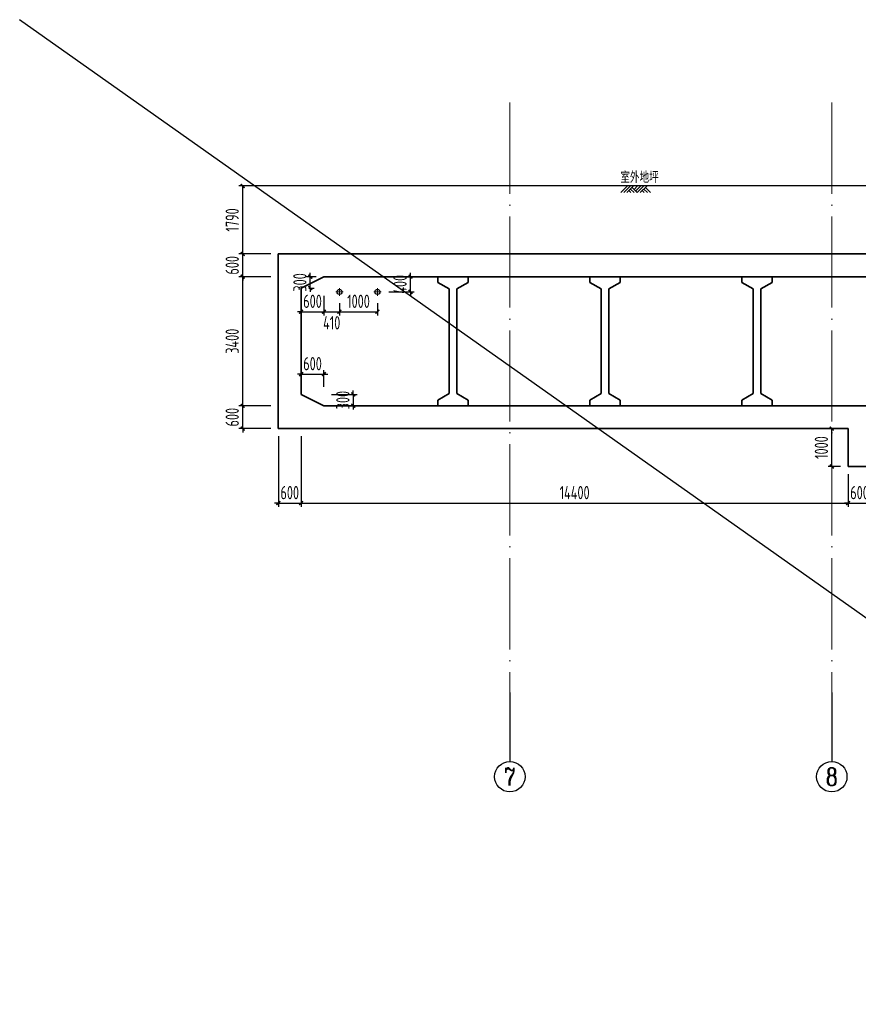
# Model space of a CAD drawing. Header units: millimetres. Extents: x -897614 to 191467, y -439928 to 101803.
# Drawn here: x -857773 to -835658, y -94119 to -68490 of the extents above; entities that cross this region are included whole.
import ezdxf
from ezdxf.enums import TextEntityAlignment as Align

# ---------------------------------------------------------------- set-up
doc = ezdxf.new("R2010")
doc.units = ezdxf.units.MM
doc.header["$LTSCALE"] = 1000
doc.linetypes.add('ACAD_ISO04W100', pattern=[30, 24, -3, 0, -3])
doc.linetypes.add('CENTER', pattern=[1.625, 1.25, -0.125, 0.125, -0.125])
for name, color, linetype in [('AXIS', 3, 'Continuous'), ('DIM_LEAD', 3, 'Continuous'), ('gps', 233, 'Continuous'), ('HC_ZP', 4, 'Continuous'), ('备注', 1, 'Continuous')]:
    doc.layers.add(name, color=color, linetype=linetype)
for name, color, linetype, lineweight in [('AXIS_TEXT', 7, 'Continuous', 18), ('DOTE', 8, 'ACAD_ISO04W100', 9), ('WALL', 6, 'Continuous', 30)]:
    doc.layers.add(name, color=color, linetype=linetype, lineweight=lineweight)
doc.styles.add('_TCH_AXIS', font='COMPLEX', dxfattribs={"bigfont": 'GBCBIG'})
doc.styles.add('COMPLEX', font='COMPLEX')
doc.styles.add('GPS', font='txt1.shx', dxfattribs={"width": 0.8, "bigfont": 'hztxt.shx'})
doc.styles.add('TSSD', font='tssdeng.shx', dxfattribs={"width": 0.7, "bigfont": 'tssdchn.shx'})
doc.dimstyles.new('TSD', dxfattribs={"dimtxt": 350, "dimasz": 100, "dimexe": 100, "dimexo": 200, "dimgap": 100, "dimtad": 1, "dimdec": 0, "dimzin": 0, "dimdsep": 46, "dimtxsty": 'TSSD', "dimblk": 'ARCHTICK', "dimcen": 0.09, "dimclrt": 7, "dimazin": 2, "dimtfac": 1, "dimtdec": 0, "dimtix": 1, "dimtmove": 2, "dimatfit": 3, "dimfxl": 0, "dimtolj": 1, "dimtzin": 0, "dimarcsym": 0})

# ---------------------------------------------------------------- blocks, each defined once
blk = doc.blocks.new('_axiso')
blk.add_circle((0, 0), 0.5)
at = {"layer": 'AXIS_TEXT', "style": 'COMPLEX', "width": 1.041667}
blk.add_attdef('A', text='', height=0.56, dxfattribs=at).set_placement((-0.25, -0.28), (0.25, -0.28), align=Align.FIT)
blk = doc.blocks.new('_ArchTick')
at = {"color": 0, "linetype": 'ByBlock', "const_width": 0.4}
blk.add_lwpolyline([(-0.5, -0.5), (0.5, 0.5)], dxfattribs=at)
blk = doc.blocks.new('*D340')
at = {"layer": 'Defpoints', "color": 0, "transparency": 16777216}
for p in [(-851897, -78665), (-850958, -78665, 0), (-850958, -79265, 0)]:
    blk.add_point(p, dxfattribs=at)
at = {"layer": 'DIM_LEAD', "color": 0, "lineweight": -2, "transparency": 16777216}
for p, q in [((-851158, -78665), (-851997, -78665)), ((-851897, -78665), (-851897, -78565)), ((-851897, -79265), (-851897, -78665)), ((-851158, -79265), (-851997, -79265)), ((-851897, -79265), (-851897, -79365))]:
    blk.add_line(p, q, dxfattribs=at)
at = {"layer": 'DIM_LEAD', "color": 0, "lineweight": -2, "transparency": 16777216, "xscale": 100, "yscale": 100, "zscale": 100}
for p, rotation in [((-851897, -78665), 270), ((-851897, -79265), 90)]:
    blk.add_blockref('_ArchTick', p, dxfattribs=dict(at, rotation=rotation))
at = {"layer": 'DIM_LEAD', "color": 7, "transparency": 16777216, "insert": (-852172, -78965), "char_height": 350, "attachment_point": 5, "rotation": 90, "style": 'TSSD'}
blk.add_mtext('\\A1;600', dxfattribs=at)
blk = doc.blocks.new('*D341')
at = {"layer": 'Defpoints', "color": 0, "transparency": 16777216}
for p in [(-851897, -75265), (-850958, -75265, 0), (-850958, -78665, 0)]:
    blk.add_point(p, dxfattribs=at)
at = {"layer": 'DIM_LEAD', "color": 0, "lineweight": -2, "transparency": 16777216}
for p, q in [((-851158, -75265), (-851997, -75265)), ((-851897, -78665), (-851897, -75265)), ((-851158, -78665), (-851997, -78665))]:
    blk.add_line(p, q, dxfattribs=at)
at = {"layer": 'DIM_LEAD', "color": 0, "lineweight": -2, "transparency": 16777216, "xscale": 100, "yscale": 100, "zscale": 100}
for p, rotation in [((-851897, -75265), 90), ((-851897, -78665), 270)]:
    blk.add_blockref('_ArchTick', p, dxfattribs=dict(at, rotation=rotation))
at = {"layer": 'DIM_LEAD', "color": 7, "transparency": 16777216, "insert": (-852172, -76965), "char_height": 350, "attachment_point": 5, "rotation": 90, "style": 'TSSD'}
blk.add_mtext('\\A1;3400', dxfattribs=at)
blk = doc.blocks.new('*D342')
at = {"layer": 'Defpoints', "color": 0, "transparency": 16777216}
for p in [(-851897, -74665), (-850958, -74665, 0), (-850958, -75265, 0)]:
    blk.add_point(p, dxfattribs=at)
at = {"layer": 'DIM_LEAD', "color": 0, "lineweight": -2, "transparency": 16777216}
for p, q in [((-851897, -74665), (-851897, -74565)), ((-851158, -74665), (-851997, -74665)), ((-851897, -75265), (-851897, -74665)), ((-851158, -75265), (-851997, -75265)), ((-851897, -75265), (-851897, -75365))]:
    blk.add_line(p, q, dxfattribs=at)
at = {"layer": 'DIM_LEAD', "color": 0, "lineweight": -2, "transparency": 16777216, "xscale": 100, "yscale": 100, "zscale": 100}
for p, rotation in [((-851897, -74665), 270), ((-851897, -75265), 90)]:
    blk.add_blockref('_ArchTick', p, dxfattribs=dict(at, rotation=rotation))
at = {"layer": 'DIM_LEAD', "color": 7, "transparency": 16777216, "insert": (-852172, -74965), "char_height": 350, "attachment_point": 5, "rotation": 90, "style": 'TSSD'}
blk.add_mtext('\\A1;600', dxfattribs=at)
blk = doc.blocks.new('*D343')
at = {"layer": 'Defpoints', "color": 0, "transparency": 16777216}
for p in [(-850958, -79265, 0), (-850358, -79265, 0), (-850358, -81227)]:
    blk.add_point(p, dxfattribs=at)
at = {"layer": 'DIM_LEAD', "color": 0, "lineweight": -2, "transparency": 16777216}
for p, q in [((-850958, -79465), (-850958, -81327)), ((-850358, -79465), (-850358, -81327)), ((-850958, -81227), (-851058, -81227)), ((-850958, -81227), (-850358, -81227)), ((-850358, -81227), (-850258, -81227))]:
    blk.add_line(p, q, dxfattribs=at)
at = {"layer": 'DIM_LEAD', "color": 0, "lineweight": -2, "transparency": 16777216, "xscale": 100, "yscale": 100, "zscale": 100}
blk.add_blockref('_ArchTick', (-850958, -81227), dxfattribs=at)
at = {"layer": 'DIM_LEAD', "color": 0, "lineweight": -2, "transparency": 16777216, "xscale": 100, "yscale": 100, "zscale": 100, "rotation": 180}
blk.add_blockref('_ArchTick', (-850358, -81227), dxfattribs=at)
at = {"layer": 'DIM_LEAD', "color": 7, "transparency": 16777216, "insert": (-850658, -80952), "char_height": 350, "attachment_point": 5, "style": 'TSSD'}
blk.add_mtext('\\A1;600', dxfattribs=at)
blk = doc.blocks.new('*D344')
at = {"layer": 'Defpoints', "color": 0, "transparency": 16777216}
for p in [(-850358, -79265, 0), (-835958, -80265, 0), (-835958, -81227)]:
    blk.add_point(p, dxfattribs=at)
at = {"layer": 'DIM_LEAD', "color": 0, "lineweight": -2, "transparency": 16777216}
for p, q in [((-850358, -79465), (-850358, -81327)), ((-835958, -80465), (-835958, -81327)), ((-850358, -81227), (-835958, -81227))]:
    blk.add_line(p, q, dxfattribs=at)
at = {"layer": 'DIM_LEAD', "color": 0, "lineweight": -2, "transparency": 16777216, "xscale": 100, "yscale": 100, "zscale": 100, "rotation": 180}
blk.add_blockref('_ArchTick', (-850358, -81227), dxfattribs=at)
at = {"layer": 'DIM_LEAD', "color": 0, "lineweight": -2, "transparency": 16777216, "xscale": 100, "yscale": 100, "zscale": 100}
blk.add_blockref('_ArchTick', (-835958, -81227), dxfattribs=at)
at = {"layer": 'DIM_LEAD', "color": 7, "transparency": 16777216, "insert": (-843158, -80952), "char_height": 350, "attachment_point": 5, "style": 'TSSD'}
blk.add_mtext('\\A1;14400', dxfattribs=at)
blk = doc.blocks.new('*D347')
at = {"layer": 'Defpoints', "color": 0, "transparency": 16777216}
for p in [(-851897, -72875), (-850958, -72875, 0), (-850958, -74665, 0)]:
    blk.add_point(p, dxfattribs=at)
at = {"layer": 'DIM_LEAD', "color": 0, "lineweight": -2, "transparency": 16777216}
for p, q in [((-851158, -72875), (-851997, -72875)), ((-851897, -74665), (-851897, -72875)), ((-851158, -74665), (-851997, -74665))]:
    blk.add_line(p, q, dxfattribs=at)
at = {"layer": 'DIM_LEAD', "color": 0, "lineweight": -2, "transparency": 16777216, "xscale": 100, "yscale": 100, "zscale": 100}
for p, rotation in [((-851897, -72875), 90), ((-851897, -74665), 270)]:
    blk.add_blockref('_ArchTick', p, dxfattribs=dict(at, rotation=rotation))
at = {"layer": 'DIM_LEAD', "color": 7, "transparency": 16777216, "insert": (-852172, -73770), "char_height": 350, "attachment_point": 5, "rotation": 90, "style": 'TSSD'}
blk.add_mtext('\\A1;1790', dxfattribs=at)
blk = doc.blocks.new('*D348')
at = {"layer": 'Defpoints', "color": 0, "transparency": 16777216}
for p in [(-835958, -80265, 0), (-835358, -80265, 0), (-835358, -81227)]:
    blk.add_point(p, dxfattribs=at)
at = {"layer": 'DIM_LEAD', "color": 0, "lineweight": -2, "transparency": 16777216}
for p, q in [((-835958, -80465), (-835958, -81327)), ((-835358, -80465), (-835358, -81327)), ((-835958, -81227), (-836058, -81227)), ((-835958, -81227), (-835358, -81227)), ((-835358, -81227), (-835258, -81227))]:
    blk.add_line(p, q, dxfattribs=at)
at = {"layer": 'DIM_LEAD', "color": 0, "lineweight": -2, "transparency": 16777216, "xscale": 100, "yscale": 100, "zscale": 100}
blk.add_blockref('_ArchTick', (-835958, -81227), dxfattribs=at)
at = {"layer": 'DIM_LEAD', "color": 0, "lineweight": -2, "transparency": 16777216, "xscale": 100, "yscale": 100, "zscale": 100, "rotation": 180}
blk.add_blockref('_ArchTick', (-835358, -81227), dxfattribs=at)
at = {"layer": 'DIM_LEAD', "color": 7, "transparency": 16777216, "insert": (-835658, -80952), "char_height": 350, "attachment_point": 5, "style": 'TSSD'}
blk.add_mtext('\\A1;600', dxfattribs=at)
blk = doc.blocks.new('*D350')
at = {"layer": 'Defpoints', "color": 0, "transparency": 16777216}
for p in [(-836388, -79265), (-835958, -79265, 0), (-835958, -80265, 0)]:
    blk.add_point(p, dxfattribs=at)
at = {"layer": 'DIM_LEAD', "color": 0, "lineweight": -2, "transparency": 16777216}
for p, q in [((-836158, -79265), (-836488, -79265)), ((-836388, -80265), (-836388, -79265)), ((-836158, -80265), (-836488, -80265))]:
    blk.add_line(p, q, dxfattribs=at)
at = {"layer": 'DIM_LEAD', "color": 0, "lineweight": -2, "transparency": 16777216, "xscale": 100, "yscale": 100, "zscale": 100}
for p, rotation in [((-836388, -79265), 90), ((-836388, -80265), 270)]:
    blk.add_blockref('_ArchTick', p, dxfattribs=dict(at, rotation=rotation))
at = {"layer": 'DIM_LEAD', "color": 7, "transparency": 16777216, "insert": (-836663, -79765), "char_height": 350, "attachment_point": 5, "rotation": 90, "style": 'TSSD'}
blk.add_mtext('\\A1;1000', dxfattribs=at)
blk = doc.blocks.new('*D856')
at = {"layer": 'Defpoints', "color": 0, "transparency": 16777216}
for p in [(-849758, -77831), (-850358, -78365, 0), (-849758, -78365, 0)]:
    blk.add_point(p, dxfattribs=at)
at = {"layer": 'DIM_LEAD', "color": 0, "lineweight": -2, "transparency": 16777216}
for p, q in [((-850358, -77831), (-850458, -77831)), ((-850358, -78165), (-850358, -77731)), ((-850358, -77831), (-849758, -77831)), ((-849758, -78165), (-849758, -77731)), ((-849758, -77831), (-849658, -77831))]:
    blk.add_line(p, q, dxfattribs=at)
at = {"layer": 'DIM_LEAD', "color": 0, "lineweight": -2, "transparency": 16777216, "xscale": 100, "yscale": 100, "zscale": 100}
blk.add_blockref('_ArchTick', (-850358, -77831), dxfattribs=at)
at = {"layer": 'DIM_LEAD', "color": 0, "lineweight": -2, "transparency": 16777216, "xscale": 100, "yscale": 100, "zscale": 100, "rotation": 180}
blk.add_blockref('_ArchTick', (-849758, -77831), dxfattribs=at)
at = {"layer": 'DIM_LEAD', "color": 7, "transparency": 16777216, "insert": (-850058, -77556), "char_height": 350, "attachment_point": 5, "style": 'TSSD'}
blk.add_mtext('\\A1;600', dxfattribs=at)
blk = doc.blocks.new('*D857')
at = {"layer": 'Defpoints', "color": 0, "transparency": 16777216}
for p in [(-849758, -78365, 0), (-849758, -78665, 0), (-848985, -78665)]:
    blk.add_point(p, dxfattribs=at)
at = {"layer": 'DIM_LEAD', "color": 0, "lineweight": -2, "transparency": 16777216}
for p, q in [((-849558, -78365), (-848885, -78365)), ((-848985, -78365), (-848985, -78265)), ((-848985, -78365), (-848985, -78665)), ((-849558, -78665), (-848885, -78665)), ((-848985, -78665), (-848985, -78765))]:
    blk.add_line(p, q, dxfattribs=at)
at = {"layer": 'DIM_LEAD', "color": 0, "lineweight": -2, "transparency": 16777216, "xscale": 100, "yscale": 100, "zscale": 100}
for p, rotation in [((-848985, -78365), 270), ((-848985, -78665), 90)]:
    blk.add_blockref('_ArchTick', p, dxfattribs=dict(at, rotation=rotation))
at = {"layer": 'DIM_LEAD', "color": 7, "transparency": 16777216, "insert": (-849260, -78515), "char_height": 350, "attachment_point": 5, "rotation": 90, "style": 'TSSD'}
blk.add_mtext('\\A1;300', dxfattribs=at)
blk = doc.blocks.new('*D858')
at = {"layer": 'Defpoints', "color": 0, "transparency": 16777216}
for p in [(-850358, -75565, 0), (-849758, -75565, 0), (-849758, -76188)]:
    blk.add_point(p, dxfattribs=at)
at = {"layer": 'DIM_LEAD', "color": 0, "lineweight": -2, "transparency": 16777216}
for p, q in [((-850358, -75765), (-850358, -76288)), ((-849758, -75765), (-849758, -76288)), ((-850358, -76188), (-850458, -76188)), ((-850358, -76188), (-849758, -76188)), ((-849758, -76188), (-849658, -76188))]:
    blk.add_line(p, q, dxfattribs=at)
at = {"layer": 'DIM_LEAD', "color": 0, "lineweight": -2, "transparency": 16777216, "xscale": 100, "yscale": 100, "zscale": 100}
blk.add_blockref('_ArchTick', (-850358, -76188), dxfattribs=at)
at = {"layer": 'DIM_LEAD', "color": 0, "lineweight": -2, "transparency": 16777216, "xscale": 100, "yscale": 100, "zscale": 100, "rotation": 180}
blk.add_blockref('_ArchTick', (-849758, -76188), dxfattribs=at)
at = {"layer": 'DIM_LEAD', "color": 7, "transparency": 16777216, "insert": (-850058, -75913), "char_height": 350, "attachment_point": 5, "style": 'TSSD'}
blk.add_mtext('\\A1;600', dxfattribs=at)
blk = doc.blocks.new('*D859')
at = {"layer": 'Defpoints', "color": 0, "transparency": 16777216}
for p in [(-850116, -75265), (-849758, -75265, 0), (-850358, -75565, 0)]:
    blk.add_point(p, dxfattribs=at)
at = {"layer": 'DIM_LEAD', "color": 0, "lineweight": -2, "transparency": 16777216}
for p, q in [((-849958, -75265), (-850216, -75265)), ((-850116, -75265), (-850116, -75165)), ((-850116, -75565), (-850116, -75265)), ((-850158, -75565), (-850016, -75565)), ((-850116, -75565), (-850116, -75665))]:
    blk.add_line(p, q, dxfattribs=at)
at = {"layer": 'DIM_LEAD', "color": 0, "lineweight": -2, "transparency": 16777216, "xscale": 100, "yscale": 100, "zscale": 100}
for p, rotation in [((-850116, -75265), 270), ((-850116, -75565), 90)]:
    blk.add_blockref('_ArchTick', p, dxfattribs=dict(at, rotation=rotation))
at = {"layer": 'DIM_LEAD', "color": 7, "transparency": 16777216, "insert": (-850391, -75415), "char_height": 350, "attachment_point": 5, "rotation": 90, "style": 'TSSD'}
blk.add_mtext('\\A1;300', dxfattribs=at)
blk = doc.blocks.new('*D860')
at = {"layer": 'Defpoints', "color": 0, "transparency": 16777216}
for p in [(-849758, -75565, 0), (-849348, -75765, 0), (-849348, -76188)]:
    blk.add_point(p, dxfattribs=at)
at = {"layer": 'DIM_LEAD', "color": 0, "lineweight": -2, "transparency": 16777216}
for p, q in [((-849758, -75765), (-849758, -76288)), ((-849348, -75965), (-849348, -76288)), ((-849758, -76188), (-849348, -76188))]:
    blk.add_line(p, q, dxfattribs=at)
at = {"layer": 'DIM_LEAD', "color": 0, "lineweight": -2, "transparency": 16777216, "xscale": 100, "yscale": 100, "zscale": 100, "rotation": 180}
blk.add_blockref('_ArchTick', (-849758, -76188), dxfattribs=at)
at = {"layer": 'DIM_LEAD', "color": 0, "lineweight": -2, "transparency": 16777216, "xscale": 100, "yscale": 100, "zscale": 100}
blk.add_blockref('_ArchTick', (-849348, -76188), dxfattribs=at)
at = {"layer": 'DIM_LEAD', "color": 7, "transparency": 16777216, "insert": (-849553, -76479), "char_height": 350, "attachment_point": 5, "style": 'TSSD'}
blk.add_mtext('\\A1;410', dxfattribs=at)
blk = doc.blocks.new('*D861')
at = {"layer": 'Defpoints', "color": 0, "transparency": 16777216}
for p in [(-849348, -75765, 0), (-848348, -75765), (-848348, -76188)]:
    blk.add_point(p, dxfattribs=at)
at = {"layer": 'DIM_LEAD', "color": 0, "lineweight": -2, "transparency": 16777216}
for p, q in [((-849348, -75965), (-849348, -76288)), ((-848348, -75965), (-848348, -76288)), ((-849348, -76188), (-848348, -76188))]:
    blk.add_line(p, q, dxfattribs=at)
at = {"layer": 'DIM_LEAD', "color": 0, "lineweight": -2, "transparency": 16777216, "xscale": 100, "yscale": 100, "zscale": 100, "rotation": 180}
blk.add_blockref('_ArchTick', (-849348, -76188), dxfattribs=at)
at = {"layer": 'DIM_LEAD', "color": 0, "lineweight": -2, "transparency": 16777216, "xscale": 100, "yscale": 100, "zscale": 100}
blk.add_blockref('_ArchTick', (-848348, -76188), dxfattribs=at)
at = {"layer": 'DIM_LEAD', "color": 7, "transparency": 16777216, "insert": (-848848, -75913), "char_height": 350, "attachment_point": 5, "style": 'TSSD'}
blk.add_mtext('\\A1;1000', dxfattribs=at)
blk = doc.blocks.new('*D862')
at = {"layer": 'Defpoints', "color": 0, "transparency": 16777216}
for p in [(-848248, -75265, 0), (-847479, -75265), (-848248, -75665, 0)]:
    blk.add_point(p, dxfattribs=at)
at = {"layer": 'DIM_LEAD', "color": 0, "lineweight": -2, "transparency": 16777216}
for p, q in [((-848048, -75265), (-847379, -75265)), ((-847479, -75265), (-847479, -75165)), ((-847479, -75665), (-847479, -75265)), ((-848048, -75665), (-847379, -75665)), ((-847479, -75665), (-847479, -75765))]:
    blk.add_line(p, q, dxfattribs=at)
at = {"layer": 'DIM_LEAD', "color": 0, "lineweight": -2, "transparency": 16777216, "xscale": 100, "yscale": 100, "zscale": 100}
for p, rotation in [((-847479, -75265), 270), ((-847479, -75665), 90)]:
    blk.add_blockref('_ArchTick', p, dxfattribs=dict(at, rotation=rotation))
at = {"layer": 'DIM_LEAD', "color": 7, "transparency": 16777216, "insert": (-847754, -75465), "char_height": 350, "attachment_point": 5, "rotation": 90, "style": 'TSSD'}
blk.add_mtext('\\A1;400', dxfattribs=at)

msp = doc.modelspace()

# ---------------------------------------------------------------- linework, layer by layer
at = {"layer": 'AXIS'}
for p, q in [((-844863.43575, -86213.90406, 0), (-844863.43575, -88033.75402, 0)), ((-836388.43575, -86213.90406, 0), (-836388.43575, -88033.75402, 0))]:
    msp.add_line(p, q, dxfattribs=at)
at = {"layer": 'DOTE', "ltscale": 0.1}
for p, q in [((-844863.43575, -70679.39559, 0), (-844863.43575, -86421.63076, 0)), ((-836388.43575, -70679.39559, 0), (-836388.43575, -86421.63076, 0))]:
    msp.add_line(p, q, dxfattribs=at)
at = {"layer": 'DOTE', "color": 3, "linetype": 'CENTER', "ltscale": 0.5}
for p, q in [((-849348.38474, -75765.44559, 0), (-849348.38474, -75565.44559, 0)), ((-848348.38474, -75765.44559, 0), (-848348.38474, -75565.44559, 0)), ((-849448.38474, -75665.44559, 0), (-849248.38474, -75665.44559, 0)), ((-848448.38474, -75665.44559, 0), (-848248.38474, -75665.44559, 0))]:
    msp.add_line(p, q, dxfattribs=at)
at = {"layer": 'gps'}
for p, q in [((-841945.31309, -73050.92011, 0), (-841769.34428, -72874.95131, 0)), ((-841863.0061, -73050.92011, 0), (-841687.03729, -72874.95131, 0)), ((-841780.69911, -73050.92011, 0), (-841604.7303, -72874.95131, 0)), ((-841675.68247, -73050.92011, 0), (-841728.19079, -72998.41179, 0)), ((-841593.37548, -73050.92011, 0), (-841687.03729, -72957.2583, 0)), ((-841511.06849, -73050.92011, 0), (-841645.8838, -72916.1048, 0)), ((-841593.37548, -72968.61312, 0), (-841499.71366, -72874.95131, 0)), ((-841552.22198, -73009.76662, 0), (-841417.40667, -72874.95131, 0)), ((-841511.06849, -73050.92011, 0), (-841335.09968, -72874.95131, 0)), ((-841428.7615, -73050.92011, 0), (-841252.79269, -72874.95131, 0)), ((-841323.74485, -73050.92011, 0), (-841376.25318, -72998.41179, 0)), ((-841241.43787, -73050.92011, 0), (-841335.09968, -72957.2583, 0)), ((-841159.13088, -73050.92011, 0), (-841293.94619, -72916.1048, 0))]:
    msp.add_line(p, q, dxfattribs=at)
for centre in [(-849348.38474, -75665.44559, 0), (-848348.38474, -75665.44559, 0)]:
    msp.add_circle(centre, 67.36439, dxfattribs=at)
at = {"layer": 'HC_ZP', "color": 7}
msp.add_line((-795577.15412, -72874.95131, 0), (-851662.16831, -72874.95131, 0), dxfattribs=at)
at = {"layer": 'WALL'}
for p, q in [((-850958.3151, -79264.91706, 0), (-850958.3151, -74664.95131, 0)), ((-832758.31456, -74664.95131, 0), (-850958.3151, -74664.95131, 0)), ((-850358.3151, -75564.95131, 0), (-849758.3151, -75264.95131, 0)), ((-833958.3151, -75264.95131, 0), (-849758.3151, -75264.95131, 0)), ((-850358.3151, -78364.95131, 0), (-850358.3151, -75564.95131, 0)), ((-850358.3151, -78364.95131, 0), (-849758.3151, -78664.95131, 0)), ((-849758.3151, -78664.95131, 0), (-835358.3151, -78664.95131, 0)), ((-850958.3151, -79264.91706, 0), (-835958.3151, -79264.91706, 0)), ((-835958.3151, -80264.91706, 0), (-835958.3151, -79264.91706, 0)), ((-833358.3151, -80264.91706, 0), (-835958.3151, -80264.91706, 0))]:
    msp.add_line(p, q, dxfattribs=at)
at = {"layer": 'WALL', "color": 6}
for p, q in [((-846758.3151, -75414.95131, 0), (-846758.3151, -75264.95131, 0)), ((-845958.3151, -75414.95131, 0), (-845958.3151, -75264.95131, 0)), ((-842758.3151, -75414.95131, 0), (-842758.3151, -75264.95131, 0)), ((-841958.3151, -75414.95131, 0), (-841958.3151, -75264.95131, 0)), ((-838758.3151, -75414.95131, 0), (-838758.3151, -75264.95131, 0)), ((-837958.3151, -75414.95131, 0), (-837958.3151, -75264.95131, 0)), ((-846758.3151, -75414.95131, 0), (-846458.3151, -75588.15639, 0)), ((-846458.3151, -75588.15639, 0), (-846458.3151, -78341.74623, 0)), ((-845958.3151, -75414.95131, 0), (-846258.3151, -75588.15639, 0)), ((-846258.3151, -75588.15639, 0), (-846258.3151, -78341.74623, 0)), ((-842758.3151, -75414.95131, 0), (-842458.3151, -75588.15639, 0)), ((-842458.3151, -75588.15639, 0), (-842458.3151, -78341.74623, 0)), ((-841958.3151, -75414.95131, 0), (-842258.3151, -75588.15639, 0)), ((-842258.3151, -75588.15639, 0), (-842258.3151, -78341.74623, 0)), ((-838758.3151, -75414.95131, 0), (-838458.3151, -75588.15639, 0)), ((-838458.3151, -75588.15639, 0), (-838458.3151, -78341.74623, 0)), ((-837958.3151, -75414.95131, 0), (-838258.3151, -75588.15639, 0)), ((-838258.3151, -75588.15639, 0), (-838258.3151, -78341.74623, 0)), ((-846758.3151, -78514.95131, 0), (-846458.3151, -78341.74623, 0)), ((-845958.3151, -78514.95131, 0), (-846258.3151, -78341.74623, 0)), ((-842758.3151, -78514.95131, 0), (-842458.3151, -78341.74623, 0)), ((-841958.3151, -78514.95131, 0), (-842258.3151, -78341.74623, 0)), ((-838758.3151, -78514.95131, 0), (-838458.3151, -78341.74623, 0)), ((-837958.3151, -78514.95131, 0), (-838258.3151, -78341.74623, 0)), ((-846758.3151, -78514.95131, 0), (-846758.3151, -78664.95131, 0)), ((-845958.3151, -78514.95131, 0), (-845958.3151, -78664.95131, 0)), ((-842758.3151, -78514.95131, 0), (-842758.3151, -78664.95131, 0)), ((-841958.3151, -78514.95131, 0), (-841958.3151, -78664.95131, 0)), ((-838758.3151, -78514.95131, 0), (-838758.3151, -78664.95131, 0)), ((-837958.3151, -78514.95131, 0), (-837958.3151, -78664.95131, 0))]:
    msp.add_line(p, q, dxfattribs=at)
at = {"layer": '备注', "color": 1}
msp.add_line((-857772.83613, -68489.82125), (-783522.83613, -120989.82125), dxfattribs=at)

# ---------------------------------------------------------------- block references
at = {"layer": 'AXIS'}
ref = msp.add_blockref('_axiso', (-844863.43575, -88433.75402, 0), dxfattribs=dict(at, xscale=800, yscale=800, zscale=800))
ref.add_attrib('A', '7', dxfattribs={"layer": 'AXIS_TEXT', "ltscale": 10, "height": 465.94816, "style": '_TCH_AXIS'}).set_placement((-845018.7518, -88666.7281, 0), (-844708.11969, -88666.7281, 0), align=Align.FIT)
ref = msp.add_blockref('_axiso', (-836388.43575, -88433.75402, 0), dxfattribs=dict(at, xscale=800, yscale=800, zscale=800))
ref.add_attrib('A', '8', dxfattribs={"layer": 'AXIS_TEXT', "ltscale": 10, "height": 465.94816, "style": '_TCH_AXIS'}).set_placement((-836543.7518, -88666.7281, 0), (-836233.11969, -88666.7281, 0), align=Align.FIT)

# ---------------------------------------------------------------- texts
at = {"layer": 'gps', "color": 7, "style": 'GPS', "width": 0.8}
msp.add_text('室外地坪', height=300, dxfattribs=at).set_placement((-841954.66569, -72795.36373, 0))

# ---------------------------------------------------------------- dimensions: what is measured, and where the dimension line sits
at = {"layer": 'DIM_LEAD'}
for base, p1, p2, picture, middle in [((-851896.71956, -72874.95131), (-850958.31456, -74664.95131, 0), (-850958.31456, -72874.95131, 0), '*D347', (-852171.71956, -73769.95131)), ((-851896.71956, -74664.95131), (-850958.31456, -75264.95131, 0), (-850958.31456, -74664.95131, 0), '*D342', (-852171.71956, -74964.95131)), ((-850115.80368, -75264.95131), (-850358.3151, -75564.95131, 0), (-849758.3151, -75264.95131, 0), '*D859', (-850390.80368, -75414.95131)), ((-851896.71956, -75264.95131), (-850958.31456, -78664.95131, 0), (-850958.31456, -75264.95131, 0), '*D341', (-852171.71956, -76964.95131)), ((-848985.4864, -78664.95131), (-849758.3151, -78364.95131, 0), (-849758.3151, -78664.95131, 0), '*D857', (-849260.4864, -78514.95131)), ((-851896.71956, -78664.95131), (-850958.31456, -79264.91706, 0), (-850958.31456, -78664.95131, 0), '*D340', (-852171.71956, -78964.93419)), ((-836388.43575, -79264.91706), (-835958.3151, -80264.91706, 0), (-835958.3151, -79264.91706, 0), '*D350', (-836663.43575, -79764.91706))]:
    dim = msp.add_linear_dim(base=base, p1=p1, p2=p2, angle=90, dimstyle='TSD', dxfattribs=at)
    dim.commit()
    dim.dimension.update_dxf_attribs({"geometry": picture, "text_midpoint": middle})
dim = msp.add_linear_dim(base=(-847479.20236, -75264.95131), p1=(-848248.38474, -75665.44559, 0), p2=(-848248.38474, -75264.95131, 0), angle=90, dimstyle='TSD', override={"dimfxl": 250}, dxfattribs=at)
dim.commit()
dim.dimension.update_dxf_attribs({"geometry": '*D862', "text_midpoint": (-847754.20236, -75465.19845)})
for base, p1, p2, picture, middle in [((-849758.3151, -76188.17468), (-850358.3151, -75564.95131, 0), (-849758.3151, -75564.95131, 0), '*D858', (-850058.3151, -75913.17468)), ((-848348.38474, -76188.17468), (-849348.38474, -75765.44559, 0), (-848348.38474, -75765.44559), '*D861', (-848848.38474, -75913.17468)), ((-849758.3151, -77831.4364), (-850358.3151, -78364.95131, 0), (-849758.3151, -78364.95131, 0), '*D856', (-850058.3151, -77556.4364)), ((-850358.31456, -81226.50916), (-850958.31456, -79264.91706, 0), (-850358.31456, -79264.91706, 0), '*D343', (-850658.31456, -80951.50916)), ((-835958.31456, -81226.50916), (-850358.31456, -79264.91706, 0), (-835958.31456, -80264.91706, 0), '*D344', (-843158.31456, -80951.50916)), ((-835358.3151, -81226.50916), (-835958.31456, -80264.91706, 0), (-835358.3151, -80264.91706, 0), '*D348', (-835658.31483, -80951.50916))]:
    dim = msp.add_linear_dim(base=base, p1=p1, p2=p2, dimstyle='TSD', dxfattribs=at)
    dim.commit()
    dim.dimension.update_dxf_attribs({"geometry": picture, "text_midpoint": middle})
dim = msp.add_linear_dim(base=(-849348.38474, -76188.17468), p1=(-849758.3151, -75564.95131, 0), p2=(-849348.38474, -75765.44559, 0), dimstyle='TSD', dxfattribs=at)
dim.commit()
dim.dimension.update_dxf_attribs({"geometry": '*D860', "text_midpoint": (-849553.34992, -76479.37598), "dimtype": 160})

doc.saveas('drawing.dxf')
